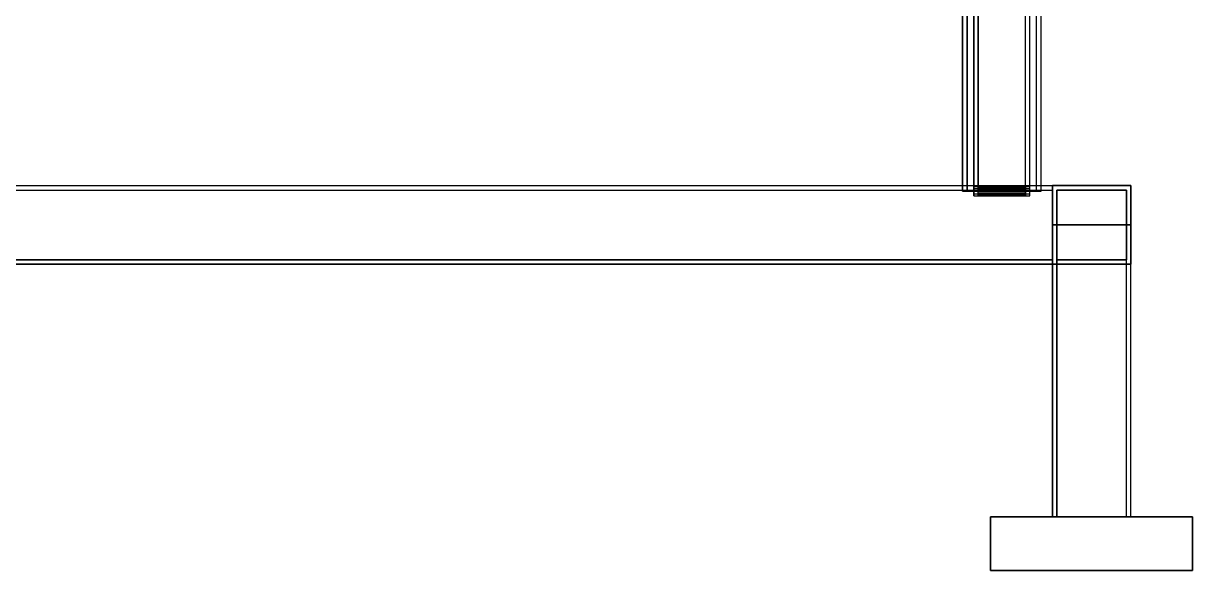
# Model space of a CAD drawing. Header units: millimetres. Extents: x -435 to 425, y 6 to 1155.
# Drawn here: x -96 to 425, y 6 to 250 of the extents above; entities that cross this region are included whole.
import ezdxf

# ---------------------------------------------------------------- set-up
doc = ezdxf.new("R2010")
doc.units = ezdxf.units.MM
for name, color, linetype in [('B02', 7, 'Continuous'), ('B10', 7, 'Continuous'), ('B11', 7, 'Continuous'), ('B12', 7, 'Continuous'), ('B201', 7, 'Continuous'), ('B211', 7, 'Continuous'), ('B221', 7, 'Continuous'), ('B301', 7, 'Continuous'), ('B311', 7, 'Continuous'), ('B321', 7, 'Continuous'), ('B401', 7, 'Continuous'), ('B411', 7, 'Continuous'), ('B60', 7, 'Continuous'), ('B61', 7, 'Continuous'), ('B62', 7, 'Continuous'), ('B63', 7, 'Continuous'), ('B64', 7, 'Continuous'), ('T01', 7, 'Continuous'), ('T11', 7, 'Continuous')]:
    doc.layers.add(name, color=color, linetype=linetype)

msp = doc.modelspace()

# ---------------------------------------------------------------- linework, layer by layer
at = {"layer": 'B02'}
for points in [[(362.5, 177.5), (362.5, 177.5)], [(397.5, 177.5), (362.5, 177.5)], [(362.5, 177.5), (397.5, 177.5)], [(362.5, 177.5), (362.5, 142.5)], [(362.5, 142.5), (362.5, 177.5)], [(397.5, 177.5), (397.5, 177.5)], [(397.5, 142.5), (397.5, 177.5)], [(397.5, 177.5), (397.5, 142.5)], [(364.5, 175.5), (364.5, 175.5)], [(364.5, 144.5), (364.5, 175.5)], [(364.5, 175.5), (364.5, 144.5)], [(364.5, 175.5), (395.5, 175.5)], [(395.5, 175.5), (364.5, 175.5)], [(395.5, 175.5), (395.5, 175.5)], [(395.5, 175.5), (395.5, 144.5)], [(395.5, 144.5), (395.5, 175.5)], [(362.5, 142.5), (362.5, 142.5)], [(362.5, 142.5), (397.5, 142.5)], [(397.5, 142.5), (362.5, 142.5)], [(364.5, 144.5), (364.5, 144.5)], [(395.5, 144.5), (364.5, 144.5)], [(364.5, 144.5), (395.5, 144.5)], [(395.5, 144.5), (395.5, 144.5)], [(397.5, 142.5), (397.5, 142.5)]]:
    msp.add_lwpolyline(points, dxfattribs=at)
at = {"layer": 'B10'}
for points in [[(-362.5, 177.5), (362.5, 177.5)], [(-362.5, 177.5), (362.5, 177.5)], [(362.5, 177.5), (362.5, 142.5)], [(362.5, 177.5), (362.5, 177.5)], [(362.5, 142.5), (362.5, 177.5)], [(-362.5, 175.5), (362.5, 175.5)], [(-362.5, 175.5), (362.5, 175.5)], [(362.5, 175.5), (362.5, 144.5)], [(362.5, 175.5), (362.5, 175.5)], [(362.5, 144.5), (362.5, 175.5)], [(-362.5, 144.5), (362.5, 144.5)], [(362.5, 144.5), (-362.5, 144.5)], [(362.5, 142.5), (-362.5, 142.5)], [(-362.5, 142.5), (362.5, 142.5)], [(362.5, 144.5), (362.5, 144.5)], [(362.5, 142.5), (362.5, 142.5)]]:
    msp.add_lwpolyline(points, dxfattribs=at)
at = {"layer": 'B11'}
for points in [[(-362.5, 177.5), (362.5, 177.5)], [(-362.5, 177.5), (362.5, 177.5)], [(362.5, 177.5), (362.5, 142.5)], [(362.5, 177.5), (362.5, 177.5)], [(362.5, 142.5), (362.5, 177.5)], [(-362.5, 175.5), (362.5, 175.5)], [(-362.5, 175.5), (362.5, 175.5)], [(362.5, 175.5), (362.5, 144.5)], [(362.5, 175.5), (362.5, 175.5)], [(362.5, 144.5), (362.5, 175.5)], [(-362.5, 144.5), (362.5, 144.5)], [(362.5, 144.5), (-362.5, 144.5)], [(362.5, 142.5), (-362.5, 142.5)], [(-362.5, 142.5), (362.5, 142.5)], [(362.5, 144.5), (362.5, 144.5)], [(362.5, 142.5), (362.5, 142.5)]]:
    msp.add_lwpolyline(points, dxfattribs=at)
at = {"layer": 'B12'}
for points in [[(-362.5, 177.5), (362.5, 177.5)], [(-362.5, 177.5), (362.5, 177.5)], [(362.5, 177.5), (362.5, 142.5)], [(362.5, 177.5), (362.5, 177.5)], [(362.5, 142.5), (362.5, 177.5)], [(-362.5, 175.5), (362.5, 175.5)], [(-362.5, 175.5), (362.5, 175.5)], [(362.5, 175.5), (362.5, 144.5)], [(362.5, 175.5), (362.5, 175.5)], [(362.5, 144.5), (362.5, 175.5)], [(-362.5, 144.5), (362.5, 144.5)], [(362.5, 144.5), (-362.5, 144.5)], [(362.5, 142.5), (-362.5, 142.5)], [(-362.5, 142.5), (362.5, 142.5)], [(362.5, 144.5), (362.5, 144.5)], [(362.5, 142.5), (362.5, 142.5)]]:
    msp.add_lwpolyline(points, dxfattribs=at)
at = {"layer": 'B201'}
for points in [[(362.5, 160), (362.5, 30)], [(362.5, 30), (362.5, 160)], [(362.5, 160), (362.5, 160)], [(397.5, 160), (362.5, 160)], [(362.5, 160), (397.5, 160)], [(364.5, 160), (364.5, 30)], [(395.5, 160), (364.5, 160)], [(364.5, 30), (364.5, 160)], [(364.5, 160), (395.5, 160)], [(364.5, 160), (364.5, 160)], [(395.5, 30), (395.5, 160)], [(395.5, 30), (395.5, 160)], [(395.5, 160), (395.5, 160)], [(397.5, 30), (397.5, 160)], [(397.5, 30), (397.5, 160)], [(397.5, 160), (397.5, 160)], [(362.5, 30), (362.5, 30)], [(362.5, 30), (397.5, 30)], [(397.5, 30), (362.5, 30)], [(364.5, 30), (395.5, 30)], [(395.5, 30), (364.5, 30)], [(364.5, 30), (364.5, 30)], [(395.5, 30), (395.5, 30)], [(397.5, 30), (397.5, 30)]]:
    msp.add_lwpolyline(points, dxfattribs=at)
at = {"layer": 'B211'}
for points in [[(362.5, 160), (362.5, 30)], [(362.5, 30), (362.5, 160)], [(362.5, 160), (362.5, 160)], [(397.5, 160), (362.5, 160)], [(362.5, 160), (397.5, 160)], [(364.5, 160), (364.5, 30)], [(395.5, 160), (364.5, 160)], [(364.5, 30), (364.5, 160)], [(364.5, 160), (395.5, 160)], [(364.5, 160), (364.5, 160)], [(395.5, 30), (395.5, 160)], [(395.5, 30), (395.5, 160)], [(395.5, 160), (395.5, 160)], [(397.5, 30), (397.5, 160)], [(397.5, 30), (397.5, 160)], [(397.5, 160), (397.5, 160)], [(362.5, 30), (362.5, 30)], [(362.5, 30), (397.5, 30)], [(397.5, 30), (362.5, 30)], [(364.5, 30), (395.5, 30)], [(395.5, 30), (364.5, 30)], [(364.5, 30), (364.5, 30)], [(395.5, 30), (395.5, 30)], [(397.5, 30), (397.5, 30)]]:
    msp.add_lwpolyline(points, dxfattribs=at)
at = {"layer": 'B221'}
for points in [[(362.5, 160), (362.5, 30)], [(362.5, 30), (362.5, 160)], [(362.5, 160), (362.5, 160)], [(397.5, 160), (362.5, 160)], [(362.5, 160), (397.5, 160)], [(364.5, 160), (364.5, 30)], [(395.5, 160), (364.5, 160)], [(364.5, 30), (364.5, 160)], [(364.5, 160), (395.5, 160)], [(364.5, 160), (364.5, 160)], [(395.5, 30), (395.5, 160)], [(395.5, 30), (395.5, 160)], [(395.5, 160), (395.5, 160)], [(397.5, 30), (397.5, 160)], [(397.5, 30), (397.5, 160)], [(397.5, 160), (397.5, 160)], [(362.5, 30), (362.5, 30)], [(362.5, 30), (397.5, 30)], [(397.5, 30), (362.5, 30)], [(364.5, 30), (395.5, 30)], [(395.5, 30), (364.5, 30)], [(364.5, 30), (364.5, 30)], [(395.5, 30), (395.5, 30)], [(397.5, 30), (397.5, 30)]]:
    msp.add_lwpolyline(points, dxfattribs=at)
at = {"layer": 'B301'}
for points in [[(335, 6), (335, 30)], [(335, 30), (425, 30)], [(335, 30), (335, 6)], [(425, 30), (335, 30)], [(335, 30), (335, 30)], [(425, 30), (425, 6)], [(425, 6), (425, 30)], [(425, 30), (425, 30)], [(425, 6), (335, 6)], [(335, 6), (425, 6)], [(335, 6), (335, 6)], [(425, 6), (425, 6)]]:
    msp.add_lwpolyline(points, dxfattribs=at)
at = {"layer": 'B311'}
for points in [[(335, 6), (335, 30)], [(335, 30), (425, 30)], [(335, 30), (335, 6)], [(425, 30), (335, 30)], [(335, 30), (335, 30)], [(425, 30), (425, 6)], [(425, 6), (425, 30)], [(425, 30), (425, 30)], [(425, 6), (335, 6)], [(335, 6), (425, 6)], [(335, 6), (335, 6)], [(425, 6), (425, 6)]]:
    msp.add_lwpolyline(points, dxfattribs=at)
at = {"layer": 'B321'}
for points in [[(335, 6), (335, 30)], [(335, 30), (425, 30)], [(335, 30), (335, 6)], [(425, 30), (335, 30)], [(335, 30), (335, 30)], [(425, 30), (425, 6)], [(425, 6), (425, 30)], [(425, 30), (425, 30)], [(425, 6), (335, 6)], [(335, 6), (425, 6)], [(335, 6), (335, 6)], [(425, 6), (425, 6)]]:
    msp.add_lwpolyline(points, dxfattribs=at)
at = {"layer": 'B401'}
for points in [[(322.5, 405), (322.5, 175)], [(322.5, 175), (322.5, 405)], [(324.5, 405), (324.5, 175)], [(324.5, 175), (324.5, 405)], [(355.5, 175), (355.5, 405)], [(355.5, 175), (355.5, 405)], [(357.5, 175), (357.5, 405)], [(357.5, 175), (357.5, 405)], [(322.5, 175), (322.5, 175)], [(322.5, 175), (357.5, 175)], [(357.5, 175), (322.5, 175)], [(324.5, 175), (355.5, 175)], [(355.5, 175), (324.5, 175)], [(324.5, 175), (324.5, 175)], [(355.5, 175), (355.5, 175)], [(357.5, 175), (357.5, 175)]]:
    msp.add_lwpolyline(points, dxfattribs=at)
at = {"layer": 'B411'}
for points in [[(322.5, 405), (322.5, 175)], [(322.5, 175), (322.5, 405)], [(324.5, 405), (324.5, 175)], [(324.5, 175), (324.5, 405)], [(355.5, 175), (355.5, 405)], [(355.5, 175), (355.5, 405)], [(357.5, 175), (357.5, 405)], [(357.5, 175), (357.5, 405)], [(322.5, 175), (322.5, 175)], [(322.5, 175), (357.5, 175)], [(357.5, 175), (322.5, 175)], [(324.5, 175), (355.5, 175)], [(355.5, 175), (324.5, 175)], [(324.5, 175), (324.5, 175)], [(355.5, 175), (355.5, 175)], [(357.5, 175), (357.5, 175)]]:
    msp.add_lwpolyline(points, dxfattribs=at)
at = {"layer": 'B60'}
for points in [[(-362.5, 177.5), (362.5, 177.5)], [(-362.5, 177.5), (362.5, 177.5)], [(362.5, 177.5), (362.5, 142.5)], [(362.5, 177.5), (362.5, 177.5)], [(362.5, 142.5), (362.5, 177.5)], [(-362.5, 175.5), (362.5, 175.5)], [(-362.5, 175.5), (362.5, 175.5)], [(362.5, 175.5), (362.5, 144.5)], [(362.5, 175.5), (362.5, 175.5)], [(362.5, 144.5), (362.5, 175.5)], [(-362.5, 144.5), (362.5, 144.5)], [(362.5, 144.5), (-362.5, 144.5)], [(362.5, 142.5), (-362.5, 142.5)], [(-362.5, 142.5), (362.5, 142.5)], [(362.5, 144.5), (362.5, 144.5)], [(362.5, 142.5), (362.5, 142.5)]]:
    msp.add_lwpolyline(points, dxfattribs=at)
at = {"layer": 'B61'}
for points in [[(-362.5, 177.5), (362.5, 177.5)], [(-362.5, 177.5), (362.5, 177.5)], [(362.5, 177.5), (362.5, 142.5)], [(362.5, 177.5), (362.5, 177.5)], [(362.5, 142.5), (362.5, 177.5)], [(-362.5, 175.5), (362.5, 175.5)], [(-362.5, 175.5), (362.5, 175.5)], [(362.5, 175.5), (362.5, 144.5)], [(362.5, 175.5), (362.5, 175.5)], [(362.5, 144.5), (362.5, 175.5)], [(-362.5, 144.5), (362.5, 144.5)], [(362.5, 144.5), (-362.5, 144.5)], [(362.5, 142.5), (-362.5, 142.5)], [(-362.5, 142.5), (362.5, 142.5)], [(362.5, 144.5), (362.5, 144.5)], [(362.5, 142.5), (362.5, 142.5)]]:
    msp.add_lwpolyline(points, dxfattribs=at)
at = {"layer": 'B62'}
for points in [[(-362.5, 177.5), (362.5, 177.5)], [(-362.5, 177.5), (362.5, 177.5)], [(362.5, 177.5), (362.5, 142.5)], [(362.5, 177.5), (362.5, 177.5)], [(362.5, 142.5), (362.5, 177.5)], [(-362.5, 175.5), (362.5, 175.5)], [(-362.5, 175.5), (362.5, 175.5)], [(362.5, 175.5), (362.5, 144.5)], [(362.5, 175.5), (362.5, 175.5)], [(362.5, 144.5), (362.5, 175.5)], [(-362.5, 144.5), (362.5, 144.5)], [(362.5, 144.5), (-362.5, 144.5)], [(362.5, 142.5), (-362.5, 142.5)], [(-362.5, 142.5), (362.5, 142.5)], [(362.5, 144.5), (362.5, 144.5)], [(362.5, 142.5), (362.5, 142.5)]]:
    msp.add_lwpolyline(points, dxfattribs=at)
at = {"layer": 'B63'}
for points in [[(-362.5, 177.5), (362.5, 177.5)], [(-362.5, 177.5), (362.5, 177.5)], [(362.5, 177.5), (362.5, 142.5)], [(362.5, 177.5), (362.5, 177.5)], [(362.5, 142.5), (362.5, 177.5)], [(-362.5, 175.5), (362.5, 175.5)], [(-362.5, 175.5), (362.5, 175.5)], [(362.5, 175.5), (362.5, 144.5)], [(362.5, 175.5), (362.5, 175.5)], [(362.5, 144.5), (362.5, 175.5)], [(-362.5, 144.5), (362.5, 144.5)], [(362.5, 144.5), (-362.5, 144.5)], [(362.5, 142.5), (-362.5, 142.5)], [(-362.5, 142.5), (362.5, 142.5)], [(362.5, 144.5), (362.5, 144.5)], [(362.5, 142.5), (362.5, 142.5)]]:
    msp.add_lwpolyline(points, dxfattribs=at)
at = {"layer": 'B64'}
for points in [[(-362.5, 177.5), (362.5, 177.5)], [(-362.5, 177.5), (362.5, 177.5)], [(362.5, 177.5), (362.5, 142.5)], [(362.5, 177.5), (362.5, 177.5)], [(362.5, 142.5), (362.5, 177.5)], [(-362.5, 175.5), (362.5, 175.5)], [(-362.5, 175.5), (362.5, 175.5)], [(362.5, 175.5), (362.5, 144.5)], [(362.5, 175.5), (362.5, 175.5)], [(362.5, 144.5), (362.5, 175.5)], [(-362.5, 144.5), (362.5, 144.5)], [(362.5, 144.5), (-362.5, 144.5)], [(362.5, 142.5), (-362.5, 142.5)], [(-362.5, 142.5), (362.5, 142.5)], [(362.5, 144.5), (362.5, 144.5)], [(362.5, 142.5), (362.5, 142.5)]]:
    msp.add_lwpolyline(points, dxfattribs=at)
at = {"layer": 'T01'}
for points in [[(327.5, 775.57), (327.5, 177.03)], [(327.5, 172.97), (327.5, 771.5)], [(329.5, 775.24), (329.5, 176.71)], [(329.5, 173.29), (329.5, 771.83)], [(350.5, 176.71), (350.5, 775.24)], [(350.5, 173.29), (350.5, 771.83)], [(352.5, 177.03), (352.5, 775.57)], [(352.5, 172.97), (352.5, 771.5)], [(327.5, 177.03), (327.5, 172.97)], [(352.5, 177.03), (327.5, 177.03)], [(327.5, 172.97), (352.5, 172.97)], [(329.5, 176.71), (350.5, 176.71)], [(329.5, 173.29), (329.5, 176.71)], [(350.5, 173.29), (329.5, 173.29)], [(350.5, 176.71), (350.5, 173.29)], [(352.5, 172.97), (352.5, 177.03)]]:
    msp.add_lwpolyline(points, dxfattribs=at)
at = {"layer": 'T11'}
for points in [[(327.5, 337.59), (327.5, 176.09)], [(327.5, 173.91), (327.5, 335.4)], [(329.5, 337.41), (329.5, 175.92)], [(329.5, 174.08), (329.5, 335.58)], [(350.5, 175.92), (350.5, 337.41)], [(350.5, 174.08), (350.5, 335.58)], [(352.5, 176.09), (352.5, 337.59)], [(352.5, 173.91), (352.5, 335.4)], [(327.5, 176.09), (327.5, 173.91)], [(352.5, 176.09), (327.5, 176.09)], [(327.5, 173.91), (352.5, 173.91)], [(329.5, 175.92), (350.5, 175.92)], [(329.5, 174.08), (329.5, 175.92)], [(350.5, 174.08), (329.5, 174.08)], [(350.5, 175.92), (350.5, 174.08)], [(352.5, 173.91), (352.5, 176.09)]]:
    msp.add_lwpolyline(points, dxfattribs=at)

doc.saveas('drawing.dxf')
